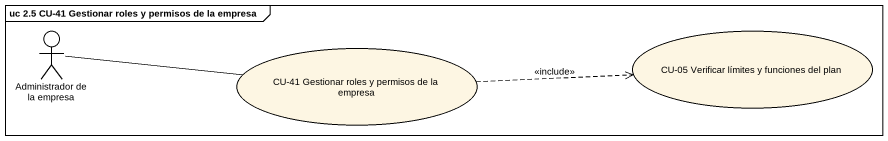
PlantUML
@startuml
mainframe uc 2.5 CU-41 Gestionar roles y permisos de la empresa
actor "Administrador de la empresa" as Administrador_de_la_empresa
usecase "CU-05 Verificar límites y funciones del plan" as CU_05_Verificar_límites_y
usecase "CU-41 Gestionar roles y permisos de la empresa" as CU_41_Gestionar_roles_y
Administrador_de_la_empresa -right- CU_41_Gestionar_roles_y
CU_41_Gestionar_roles_y .right.> CU_05_Verificar_límites_y : <<include>>
@enduml
